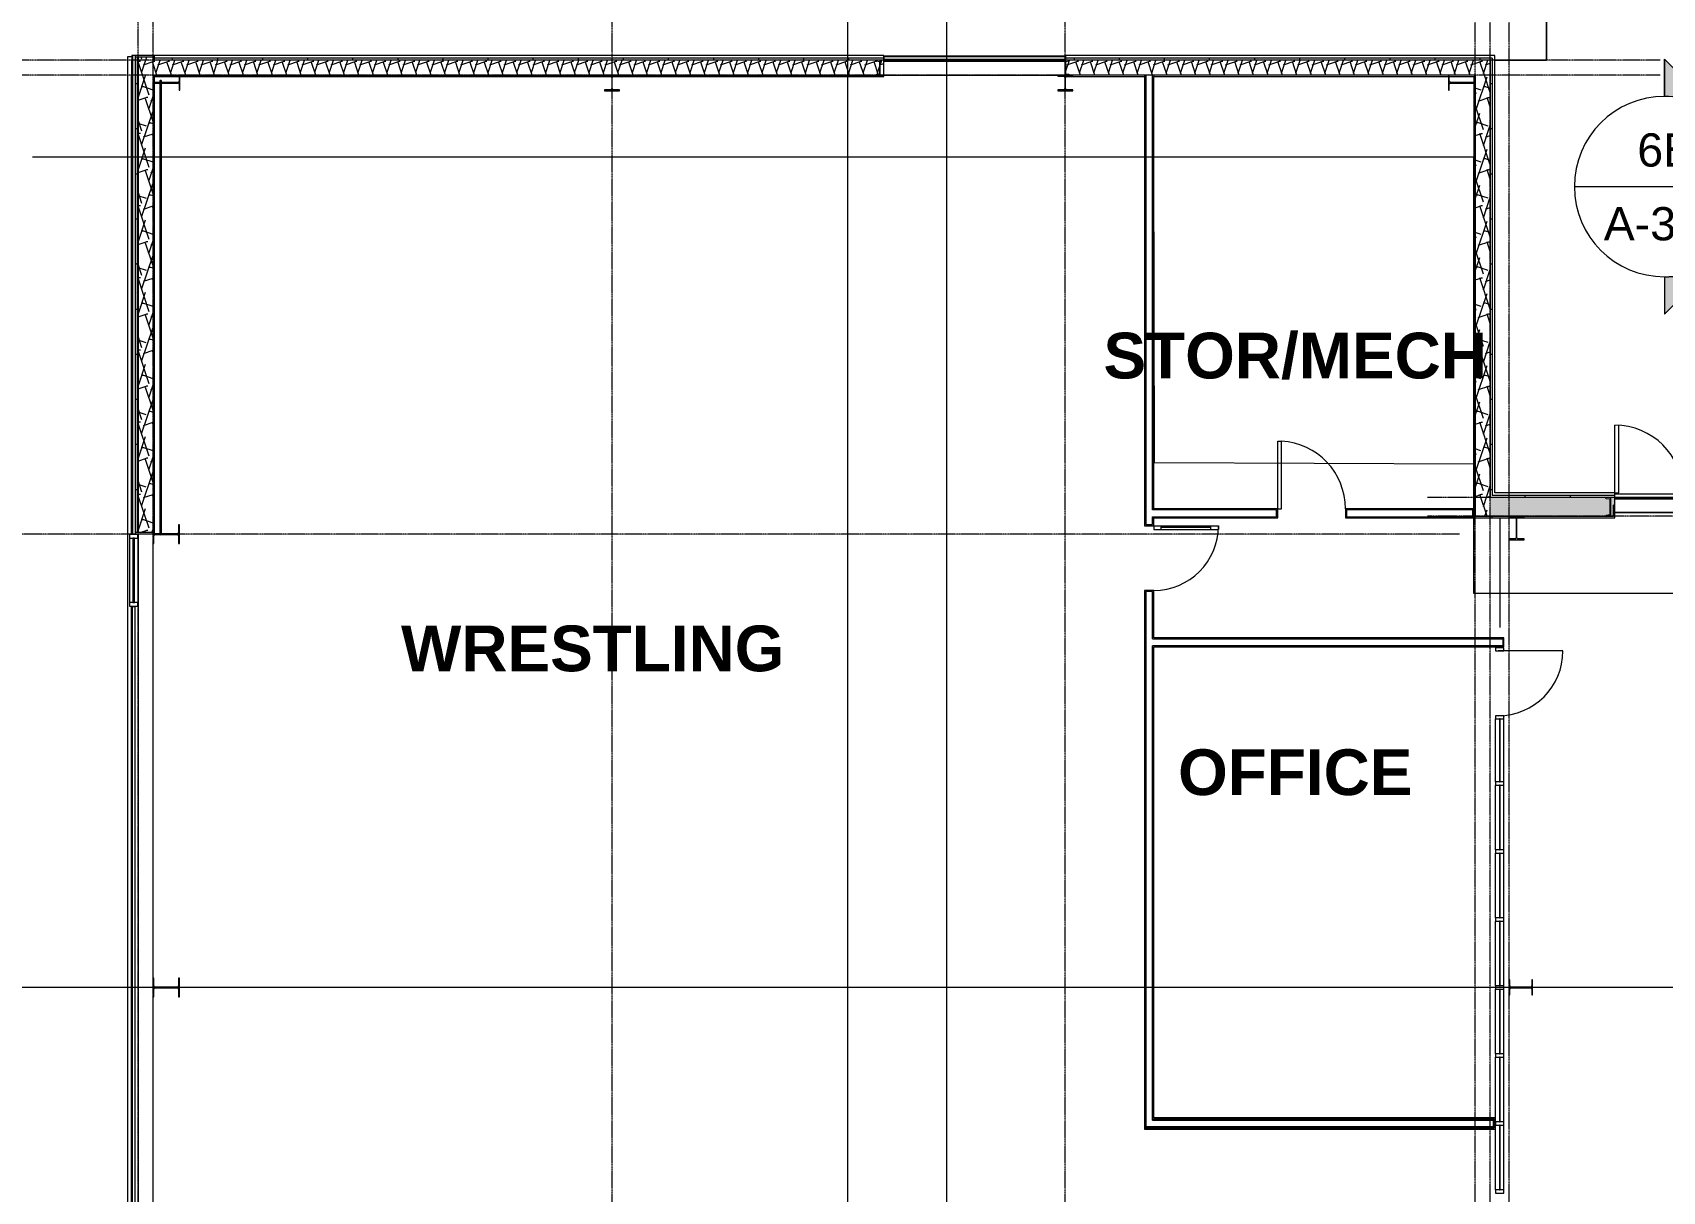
# Model space of a CAD drawing. Header units: inches. Extents: x 25369 to 33161, y -23509 to -20274.
# Drawn here: x 27935 to 28802, y -21494 to -20877 of the extents above; entities that cross this region are included whole.
import ezdxf

# ---------------------------------------------------------------- set-up
doc = ezdxf.new("R2010")
doc.units = ezdxf.units.IN
doc.header["$MEASUREMENT"] = 0
doc.linetypes.add('Grid Line 1_2_', pattern=[0.875, 0.5, -0.125, 0.125, -0.125])
for name, color, linetype, lineweight in [('A-AREA', 32, 'Continuous', 70), ('A-DOOR', 31, 'Continuous', 13), ('A-DOOR-GLAZ', 31, 'Continuous', 15), ('A-FLOR', 192, 'Continuous', 13), ('A-GLAZ-CURT', 52, 'Continuous', 13), ('A-GLAZ-CWMG', 51, 'Continuous', 13), ('A-WALL', 113, 'Continuous', 13), ('A-WALL-PATT', 111, 'Continuous', 25), ('C-TOPO', 7, 'Continuous', 13), ('EOP-PR', 4, 'Continuous', 70), ('G-ANNO-SYMB', 111, 'Continuous', 9), ('I-WALL', 2, 'Continuous', 13), ('L-SITE-WALL', 31, 'Continuous', 13), ('M-AREA-IDEN', 171, 'Continuous', 9), ('S-BEAM', 12, 'Continuous', 13), ('S-COLS', 52, 'Continuous', 13), ('S-GRID', 1, 'Continuous', 9)]:
    doc.layers.add(name, color=color, linetype=linetype, lineweight=lineweight)
doc.styles.add('Arial_1', font='arial.ttf', dxfattribs={"height": 17.703593})
doc.styles.add('Arial_B', font='arialbd.ttf', dxfattribs={"height": 24.354149})
pattern_1 = [(45, (5929.126, 0), (-19.00703, 19.00703), []), (45, (5929.126, 28.8), (-19.00703, 19.00703), [])]
pattern_2 = [(0, (5929.126, 0), (61.44, 15.36), [2.534, -43.546, 2.534, -43.546, -245.76]), (0, (5929.126, 0), (61.44, 15.36), [-92.16, 2.534, -89.626, 2.534, -43.546, -107.52]), (0, (5929.126, 0), (61.44, 15.36), [-230.4, 2.534, -28.186, 2.534, -74.266]), (120, (5952.166, 7.68), (-44.02215, 45.528601), [2.534, -43.546, 2.534, -43.546, -245.76]), (120, (5952.166, 7.68), (-44.02215, 45.528601), [-92.16, 2.534, -89.626, 2.534, -43.546, -107.52]), (120, (5952.166, 7.68), (-44.02215, 45.528601), [-230.4, 2.534, -28.186, 2.534, -74.266]), (240, (5959.846, 38.4), (-17.41785, -60.888601), [2.534, -43.546, 2.534, -43.546, -245.76]), (240, (5959.846, 38.4), (-17.41785, -60.888601), [-92.16, 2.534, -89.626, 2.534, -43.546, -107.52]), (240, (5959.846, 38.4), (-17.41785, -60.888601), [-230.4, 2.534, -28.186, 2.534, -74.266])]
pattern_3 = [(0, (5929.126, 0), (0, 24), []), (90, (5929.126, 0), (-24, 1e-15), [])]
pattern_4 = [(161.57, (5930.086, 0.96), (-7.6802237, -0.0009796), [0, -54.643, 6.067, 0]), (18.43, (5928.166, 0.96), (-7.6802237, 0.0009796), [0, -54.643, 6.067, 0]), (108.43, (5930.086, 0.96), (3.8382953, -19.20136532), [18.211, -42.499]), (71.57, (5928.166, 0.96), (3.8382953, 19.20136532), [18.211, -42.499])]

# ---------------------------------------------------------------- blocks, each defined once
blk = doc.blocks.new('Struct_Xcel_Sports Complex_rvt-2-Overall Floor Plan')
at = {"layer": 'A-FLOR', "color": 43, "lineweight": 9}
for p, q in [((22602.62, -21105.85), (22602.27, -20941.82)), ((22772.64, -21106.56), (22602.62, -21105.85)), ((22847.77, -21132.3), (22919.77, -21132.3))]:
    blk.add_line(p, q, dxfattribs=at)
at = {"layer": 'L-SITE-WALL', "color": 43, "lineweight": 9}
for p, q in [((22058.14, -21143.93), (22058.14, -20899.55)), ((22847.77, -21124.3), (22919.77, -21124.3)), ((22919.77, -21132.3), (22847.77, -21132.3)), ((22058.14, -21649.43), (22058.14, -21182.12))]:
    blk.add_line(p, q, dxfattribs=at)
blk = doc.blocks.new('Single-Glass 1 - 2_  10 7_16_ x96_-1835913-Overall Floor Plan')
at = {"layer": 'A-DOOR', "color": 7}
for p, q in [((15.21875, -2.4375), (15.21875, -6.4375)), ((17.21875, -2.4375), (15.21875, -2.4375)), ((15.21875, -6.4375), (17.21875, -6.4375)), ((17.21875, -2.4375), (17.21875, -6.4375)), ((15.21875, -32.875), (15.21875, -36.875)), ((15.21875, -32.875), (17.21875, -32.875)), ((17.21875, -32.875), (17.21875, -36.875)), ((17.21875, -36.875), (15.21875, -36.875))]:
    blk.add_line(p, q, dxfattribs=at)
at = {"layer": 'A-DOOR', "color": 43, "lineweight": 9}
for p, q in [((15.21875, -6.4375), (15.21875, -32.875)), ((17.21875, -6.4375), (17.21875, -32.875))]:
    blk.add_line(p, q, dxfattribs=at)
blk.add_arc((17.21875, -2.4375), 34.4375, 180, 270, dxfattribs=at)
at = {"layer": 'A-DOOR-GLAZ', "color": 7, "lineweight": 13}
blk.add_line((16.21875, -32.875), (16.21875, -6.4375), dxfattribs=at)
blk = doc.blocks.new('Single-Flush - 36_ x 84_-1318909-Overall Floor Plan')
at = {"layer": 'A-DOOR', "color": 7}
for p, q in [((16, -2.44), (16, -38.45)), ((18, -2.44), (16, -2.44)), ((18, -2.44), (18, -38.45)), ((18, -38.45), (16, -38.45))]:
    blk.add_line(p, q, dxfattribs=at)
at = {"layer": 'A-DOOR', "color": 43, "lineweight": 9}
blk.add_arc((18, -2.44), 36.07, 180, 266.82115, dxfattribs=at)
blk = doc.blocks.new('Rectangular Mullion - Exterior 2_ x 4_5_-1142339-Overall Floor Plan')
at = {"layer": 'A-GLAZ-CWMG', "color": 7}
for p, q in [((-2, 3), (0, 3)), ((-2, -1.5), (-2, 3)), ((0, 3), (0, -1.5)), ((0, -1.5), (-2, -1.5))]:
    blk.add_line(p, q, dxfattribs=at)
blk = doc.blocks.new('Rectangular Mullion - Exterior 2_ x 4_5_-1146635-Overall Floor Plan')
at = {"layer": 'A-GLAZ-CWMG', "color": 7}
for p, q in [((0, 3), (-2, 3)), ((-2, 3), (-2, -1.5)), ((0, -1.5), (0, 3)), ((-2, -1.5), (0, -1.5))]:
    blk.add_line(p, q, dxfattribs=at)
blk = doc.blocks.new('Double-Flush - 72_ x 96_-983185-Overall Floor Plan')
at = {"layer": 'A-DOOR', "color": 7}
for p, q in [((-36, -6.63), (-36, -42.63)), ((-36, -6.63), (-34, -6.63)), ((-34, -6.63), (-34, -42.63)), ((34, -6.63), (34, -42.57)), ((36, -6.63), (34, -6.63)), ((36, -6.63), (36, -42.63)), ((-36, -42.63), (-34, -42.63))]:
    blk.add_line(p, q, dxfattribs=at)
at = {"layer": 'A-DOOR', "color": 43, "lineweight": 9}
for centre, start, end in [((-36, -6.63), 270, 360), ((36, -6.63), 180, 270)]:
    blk.add_arc(centre, 36, start, end, dxfattribs=at)
blk = doc.blocks.new('Girt_Z - 8_D-1789509-Overall Floor Plan')
at = {"layer": 'S-BEAM', "color": 43, "lineweight": 9}
for p, q in [((22555.14, -20891.55), (22458.52, -20891.55)), ((22555.14, -20892.13), (22458.52, -20892.13)), ((22555.14, -20892.2), (22458.52, -20892.2)), ((22458.52, -20899.55), (22551.14, -20899.55))]:
    blk.add_line(p, q, dxfattribs=at)
blk = doc.blocks.new('Girt_C - 8_D-1405510-Overall Floor Plan')
at = {"layer": 'S-BEAM', "color": 43, "lineweight": 9}
for p, q in [((22061.64, -21143.68), (22061.64, -21646.84)), ((22069.64, -21380.05), (22069.64, -21148.8)), ((22069.64, -21621.3), (22069.64, -21390.05)), ((22069.64, -21646.84), (22069.64, -21631.3)), ((22069.25, -21647.23), (22062.03, -21647.23))]:
    blk.add_line(p, q, dxfattribs=at)
blk = doc.blocks.new('System Panel - INSULATED LOW-E GLAZING _SEE ELEVATIONS FOR U-FACTOR_ SHGC_ _ LT_-827433-Overall Floor Plan')
at = {"layer": 'A-GLAZ-CURT', "color": 7}
for p, q in [((17.09375, -0.25), (-17.09375, -0.25)), ((-17.09375, -0.25), (-17.09375, -1.25)), ((-17.09375, -1.25), (17.09375, -1.25)), ((17.09375, -1.25), (17.09375, -0.25))]:
    blk.add_line(p, q, dxfattribs=at)
at = {"layer": 'A-GLAZ-CURT', "color": 10, "lineweight": 9}
for p, q in [((-17.09375, -1.25), (-17.09375, -0.25)), ((17.09375, -0.25), (-17.09375, -0.25)), ((-17.09375, -1.25), (17.09375, -1.25)), ((17.09375, -0.25), (17.09375, -1.25))]:
    blk.add_line(p, q, dxfattribs=at)
blk = doc.blocks.new('Rectangular Mullion - Exterior 2_ x 4_5_-V80-Overall Floor Plan')
at = {"layer": 'A-GLAZ-CWMG', "color": 43, "lineweight": 9}
for p, q in [((22057.02, -21145.93), (22057.02, -21180.12)), ((22061.52, -21145.93), (22061.52, -21180.12))]:
    blk.add_line(p, q, dxfattribs=at)
blk = doc.blocks.new('Round Bar - 1_-1267021-Overall Floor Plan')
at = {"layer": 'S-BEAM', "color": 43, "lineweight": 9}
for p, q in [((22073.14, -21867.69), (22073.14, -21988.86)), ((22074.14, -21988.86), (22074.14, -21867.69))]:
    blk.add_line(p, q, dxfattribs=at)
for centre, start_param, end_param in [((22073.64, -21867.69), 0, 3.141593), ((22073.64, -21867.69), 3.141593, 6.283185), ((22073.64, -22108.84), 3.926991, 5.497787)]:
    blk.add_ellipse(centre, major_axis=(0.5, 0), ratio=0.507473, start_param=start_param, end_param=end_param, dxfattribs=at)
blk = doc.blocks.new('Round Bar - 1_-V83-Overall Floor Plan')
at = {"layer": 'S-BEAM', "color": 43, "lineweight": 9}
for p, q in [((22073.14, -21022.63), (22073.14, -21143.8)), ((22074.14, -21143.8), (22074.14, -21022.63))]:
    blk.add_line(p, q, dxfattribs=at)
for centre, start_param, end_param in [((22073.64, -20902.65), 0, 3.141593), ((22073.64, -21143.8), 0, 3.141593), ((22073.64, -21143.8), 3.141593, 6.283185)]:
    blk.add_ellipse(centre, major_axis=(0.5, 0), ratio=0.507473, start_param=start_param, end_param=end_param, dxfattribs=at)
blk = doc.blocks.new('Door_Single_Storefront - one-1371409-Overall Floor Plan')
at = {"layer": 'A-DOOR', "color": 43, "lineweight": 9}
blk.add_line((-17.21875, 34.4375), (-17.21875, 0), dxfattribs=at)
blk.add_arc((-17.21875, 0), 34.4375, 360, 90, dxfattribs=at)
blk = doc.blocks.new('System Panel - Interior Glazing-1220306-Overall Floor Plan')
at = {"layer": 'A-GLAZ-CURT', "color": 7}
for p, q in [((17.21875, 0.9375), (-17.21875, 0.9375)), ((-17.21875, 0.9375), (-17.21875, 0.5625)), ((-17.21875, 0.5625), (17.21875, 0.5625)), ((17.21875, 0.5625), (17.21875, 0.9375))]:
    blk.add_line(p, q, dxfattribs=at)
blk = doc.blocks.new('Rectangular Mullion - Interior 1_75_ x 4_5_-1214730-Overall Floor Plan')
at = {"layer": 'A-GLAZ-CWMG', "color": 43, "lineweight": 9}
for p, q in [((22799.52, -22650.74), (22799.52, -22616.3)), ((22804.02, -22650.74), (22804.02, -22616.3))]:
    blk.add_line(p, q, dxfattribs=at)
blk = doc.blocks.new('Rectangular Mullion - Interior 1_75_ x 4_5_-1835424-Overall Floor Plan')
at = {"layer": 'A-GLAZ-CWMG', "color": 7}
for p, q in [((0, 1.5), (-1.75, 1.5)), ((-1.75, 1.5), (-1.75, -3)), ((0, -3), (0, 1.5)), ((-1.75, -3), (0, -3))]:
    blk.add_line(p, q, dxfattribs=at)
blk = doc.blocks.new('Rectangular Mullion - Interior 1_75_ x 4_5_-1220285-Overall Floor Plan')
at = {"layer": 'A-GLAZ-CWMG', "color": 7}
for p, q in [((-0.875, 1.5), (0.875, 1.5)), ((-0.875, -3), (-0.875, 1.5)), ((0.875, 1.5), (0.875, -3)), ((0.875, -3), (-0.875, -3))]:
    blk.add_line(p, q, dxfattribs=at)
blk = doc.blocks.new('Rectangular Mullion - Interior 1_75_ x 4_5_-V85-Overall Floor Plan')
at = {"layer": 'A-GLAZ-CWMG', "color": 43, "lineweight": 9}
for p, q in [((22784.14, -21454.43), (22784.14, -21422.12)), ((22788.64, -21456.55), (22788.64, -21422.12))]:
    blk.add_line(p, q, dxfattribs=at)
blk = doc.blocks.new('Rectangular Mullion - Interior 1_75_ x 4_5_-V86-Overall Floor Plan')
at = {"layer": 'A-GLAZ-CWMG', "color": 43, "lineweight": 9}
for p, q in [((22784.14, -21492.74), (22784.14, -21460.43)), ((22788.64, -21492.74), (22788.64, -21458.3))]:
    blk.add_line(p, q, dxfattribs=at)
blk = doc.blocks.new('System Panel - Interior Glazing-1835623-Overall Floor Plan')
at = {"layer": 'A-GLAZ-CURT', "color": 7}
for p, q in [((16.71875, 0.9375), (-16.71875, 0.9375)), ((-16.71875, 0.9375), (-16.71875, 0.5625)), ((-16.71875, 0.5625), (16.71875, 0.5625)), ((16.71875, 0.5625), (16.71875, 0.9375))]:
    blk.add_line(p, q, dxfattribs=at)
blk = doc.blocks.new('Rectangular Mullion - Interior 1_75_ x 4_5_-1835621-Overall Floor Plan')
at = {"layer": 'A-GLAZ-CWMG', "color": 43, "lineweight": 9}
for p, q in [((22784.14, -21275.62), (22784.14, -21242.18)), ((22788.64, -21275.62), (22788.64, -21242.18))]:
    blk.add_line(p, q, dxfattribs=at)
blk = doc.blocks.new('Rectangular Mullion - Interior 1_75_ x 4_5_-1314720-Overall Floor Plan')
at = {"layer": 'A-GLAZ-CWMG', "color": 7}
for p, q in [((-0.875, 1.5), (0.875, 1.5)), ((-0.875, -3), (-0.875, 1.5)), ((0.875, 1.5), (0.875, -3)), ((0.875, -3), (-0.875, -3))]:
    blk.add_line(p, q, dxfattribs=at)
blk = doc.blocks.new('Section - Section Head - Filled-1526-Overall Floor Plan')
at = {"layer": 'G-ANNO-SYMB'}
h = blk.add_hatch(color=256, dxfattribs=at)
edge = h.paths.add_edge_path(flags=0)
edge.add_line((-0.4268, 0.1768), (-0.25, 0.3536))
edge.add_line((-0.25, 0.3536), (-0.25, 0.25))
edge.add_arc((-0.25, 0), 0.25, 90, 135)
h = blk.add_hatch(color=256, dxfattribs=at)
edge = h.paths.add_edge_path(flags=0)
edge.add_arc((-0.25, 0), 0.25, 45, 90)
edge.add_line((-0.25, 0.25), (-0.25, 0.3536))
edge.add_line((-0.25, 0.3536), (-0.0732, 0.1768))
h = blk.add_hatch(color=256, dxfattribs=at)
edge = h.paths.add_edge_path(flags=0)
edge.add_arc((-0.25, 0), 0.2503, 137.9216, 180)
edge.add_line((-0.5003, 0), (-0.6036, 0))
edge.add_line((-0.6036, 0), (-0.4358, 0.1678))
h = blk.add_hatch(color=256, dxfattribs=at)
edge = h.paths.add_edge_path(flags=0)
edge.add_line((-0.0642, 0.1678), (0.1036, 0))
edge.add_line((0.1036, 0), (0.0003, 0))
edge.add_arc((-0.25, 0), 0.2503, 0, 42.0784)
for p, q in [((-0.25, 0.3536), (-0.6036, 0)), ((-0.25, 0.3536), (-0.4268, 0.1768)), ((-0.25, 0.3536), (0.1036, 0)), ((-0.25, 0.25), (-0.25, 0.3536)), ((-0.0732, 0.1768), (-0.25, 0.3536)), ((-0.25, 0.3536), (-0.25, 0.25)), ((-0.4358, 0.1678), (-0.6036, 0)), ((0.1036, 0), (-0.0642, 0.1678)), ((-0.6036, 0), (-0.5003, 0)), ((0.0003, 0), (0.1036, 0)), ((-0.5, 0), (-0.6036, 0)), ((0, 0), (0.1036, 0))]:
    blk.add_line(p, q, dxfattribs=at)
for radius, start, end in [(0.25, 360, 180), (0.25, 90, 135), (0.25, 45, 90), (0.2503, 137.9216, 180), (0.2503, 0, 42.0784), (0.25, 180, 360)]:
    blk.add_arc((-0.25, 0), radius, start, end, dxfattribs=at)

msp = doc.modelspace()

# ---------------------------------------------------------------- hatches: boundary and pattern name
at = {"layer": 'A-WALL-PATT', "lineweight": 9}
h = msp.add_hatch(dxfattribs=at)
h.set_pattern_fill('FP_21', color=253, style=0, pattern_type=2)
h.set_pattern_definition(pattern_3)
h.paths.add_polyline_path([(27990.27, -21142.93), (27990.27, -20889.8), (27989.27, -20889.8), (27989.27, -21142.93)], flags=0)
h = msp.add_hatch(dxfattribs=at)
h.set_pattern_fill('FP_20', color=253, style=0, pattern_type=2)
h.set_pattern_definition([(0, (5929.126, 0), (30.72, 7.68), [2.534, -20.506, 2.534, -20.506, -122.88]), (0, (5929.126, 0), (30.72, 7.68), [-46.08, 2.534, -43.546, 2.534, -20.506, -53.76]), (0, (5929.126, 0), (30.72, 7.68), [-115.2, 2.534, -12.826, 2.534, -35.866]), (120, (5940.646, 3.84), (-22.0110751, 22.7643004), [2.534, -20.506, 2.534, -20.506, -122.88]), (120, (5940.646, 3.84), (-22.0110751, 22.7643004), [-46.08, 2.534, -43.546, 2.534, -20.506, -53.76]), (120, (5940.646, 3.84), (-22.0110751, 22.7643004), [-115.2, 2.534, -12.826, 2.534, -35.866]), (240, (5944.486, 19.2), (-8.7089249, -30.4443004), [2.534, -20.506, 2.534, -20.506, -122.88]), (240, (5944.486, 19.2), (-8.7089249, -30.4443004), [-46.08, 2.534, -43.546, 2.534, -20.506, -53.76]), (240, (5944.486, 19.2), (-8.7089249, -30.4443004), [-115.2, 2.534, -12.826, 2.534, -35.866])])
h.paths.add_polyline_path([(27990.27, -21142.93), (27990.77, -21142.93), (27990.77, -20889.8), (27990.27, -20889.8), (27990.27, -21136.05)], flags=0)
h = msp.add_hatch(dxfattribs=at)
h.set_pattern_fill('FP_18', color=253, style=0, pattern_type=2)
h.set_pattern_definition(pattern_4)
h.paths.add_polyline_path([(27998.77, -21142.93), (27998.77, -20889.8), (27990.77, -20889.8), (27990.77, -21142.93), (27994.24, -21142.93)], flags=0)
h = msp.add_hatch(dxfattribs=at)
h.set_pattern_fill('FP_18', color=253, style=0, pattern_type=2)
h.set_pattern_definition(pattern_4)
h.paths.add_polyline_path([(27999.52, -20899.55), (28387.64, -20899.55), (28387.64, -20891.55), (27998.77, -20891.55), (27998.77, -20899.55)], flags=0)
h = msp.add_hatch(dxfattribs=at)
h.set_pattern_fill('FP_21', color=253, style=0, pattern_type=2)
h.set_pattern_definition(pattern_3)
h.paths.add_polyline_path([(27999.52, -20891.55), (28387.64, -20891.55), (28387.64, -20890.55), (27999.52, -20890.55)], flags=0)
h = msp.add_hatch(dxfattribs=at)
h.set_pattern_fill('FP_21', color=253, style=0, pattern_type=2)
h.set_pattern_definition(pattern_3)
h.paths.add_polyline_path([(28484.39, -20891.55), (28711.52, -20891.55), (28711.52, -20890.55), (28484.39, -20890.55)], flags=0)
h = msp.add_hatch(dxfattribs=at)
h.set_pattern_fill('FP_18', color=253, style=0, pattern_type=2)
h.set_pattern_definition(pattern_4)
h.paths.add_polyline_path([(28484.39, -20899.55), (28710.52, -20899.55), (28710.52, -20891.55), (28484.39, -20891.55)], flags=0)
h = msp.add_hatch(dxfattribs=at)
h.set_pattern_fill('FP_21', color=253, style=0, pattern_type=2)
h.set_pattern_definition(pattern_3)
h.paths.add_polyline_path([(28711.52, -21135.05), (28711.52, -21134.3), (28710.52, -21134.3), (28710.52, -21135.05)], flags=0)
h.paths.add_polyline_path([(28710.52, -21124.3), (28711.52, -21124.3), (28711.52, -20891.55), (28710.52, -20891.55), (28710.52, -21116.68)], flags=0)
h = msp.add_hatch(dxfattribs=at)
h.set_pattern_fill('FP_17', color=253, style=0, pattern_type=2)
h.set_pattern_definition(pattern_2)
h.paths.add_polyline_path([(28526.53, -21459.18), (28527.15, -21459.18), (28527.15, -21174.4), (28528.96, -21174.4), (28528.96, -21173.77), (28526.53, -21173.77), (28526.53, -21454.43)], flags=0)
h.paths.add_polyline_path([(28528.96, -21139.33), (28528.96, -21138.71), (28527.15, -21138.71), (28527.15, -20899.55), (28526.53, -20899.55), (28526.53, -21139.33)], flags=0)
h = msp.add_hatch(dxfattribs=at)
h.set_pattern_fill('FP_17', color=253, style=0, pattern_type=2)
h.set_pattern_definition(pattern_2)
h.paths.add_polyline_path([(28531.4, -21454.43), (28531.4, -21203.18), (28530.78, -21203.18), (28530.78, -21454.43)], flags=0)
h.paths.add_polyline_path([(28530.78, -21199.55), (28531.4, -21199.55), (28531.4, -21173.77), (28528.96, -21173.77), (28528.96, -21174.4), (28530.78, -21174.4), (28530.78, -21174.78)], flags=0)
h.paths.add_polyline_path([(28528.96, -21139.33), (28531.4, -21139.33), (28531.4, -21134.55), (28530.78, -21134.55), (28530.78, -21138.71), (28528.96, -21138.71)], flags=0)
h.paths.add_polyline_path([(28530.78, -21130.93), (28531.4, -21130.93), (28531.4, -20899.55), (28530.78, -20899.55), (28530.78, -21097.31)], flags=0)
h = msp.add_hatch(dxfattribs=at)
h.set_pattern_fill('FP_18', color=253, style=0, pattern_type=2)
h.set_pattern_definition(pattern_4)
h.paths.add_polyline_path([(28710.52, -21134.3), (28710.52, -20899.55), (28702.52, -20899.55), (28702.52, -21134.3)], flags=0)
h = msp.add_hatch(dxfattribs=at)
h.set_pattern_fill('FP_21', color=253, style=0, pattern_type=2)
h.set_pattern_definition(pattern_3)
h.paths.add_polyline_path([(28711.52, -21124.3), (28776.89, -21124.3), (28776.89, -21123.3), (28711.52, -21123.3)], flags=0)
h.paths.add_polyline_path([(31909.39, -21124.3), (31910.14, -21124.3), (31910.14, -21123.3), (31897.89, -21123.3), (31897.89, -21124.3), (31907.08, -21124.3)], flags=0)
h.paths.add_polyline_path([(28857.89, -21124.3), (28857.89, -21123.3), (28848.89, -21123.3), (28848.89, -21124.3)], flags=0)
h.paths.add_polyline_path([(31731.62, -21124.3), (31861.89, -21124.3), (31861.89, -21123.3), (29001.89, -21123.3), (29001.89, -21124.3), (31170.13, -21124.3)], flags=0)
h = msp.add_hatch(dxfattribs=at)
h.set_pattern_fill('FP_17', color=253, style=0, pattern_type=2)
h.set_pattern_definition(pattern_2)
h.paths.add_polyline_path([(28596.74, -21132.74), (28597.37, -21132.74), (28597.37, -21130.3), (28531.4, -21130.3), (28531.4, -21130.93), (28596.74, -21130.93)], flags=0)
h.paths.add_polyline_path([(28633.37, -21132.74), (28633.99, -21132.74), (28633.99, -21130.93), (28701.77, -21130.93), (28701.77, -21130.3), (28633.37, -21130.3)], flags=0)
h = msp.add_hatch(dxfattribs=at)
h.set_pattern_fill('FP_18', color=253, style=0, pattern_type=2)
h.set_pattern_definition(pattern_4)
h.paths.add_polyline_path([(29555.87, -21134.3), (31861.14, -21134.3), (31861.14, -21128.43), (31861.89, -21128.43), (31861.89, -21124.3), (29001.89, -21124.3), (29001.89, -21128.43), (29002.64, -21128.43), (29002.64, -21134.3), (29485.68, -21134.3)], flags=0)
h.paths.add_polyline_path([(28710.52, -21134.3), (28776.14, -21134.3), (28776.14, -21128.43), (28776.89, -21128.43), (28776.89, -21124.3), (28710.52, -21124.3), (28710.52, -21126.36)], flags=0)
h.paths.add_polyline_path([(31909.39, -21134.3), (31909.39, -21124.3), (31897.89, -21124.3), (31897.89, -21128.43), (31898.64, -21128.43), (31898.64, -21134.3), (31907.08, -21134.3)], flags=0)
h.paths.add_polyline_path([(28849.64, -21134.3), (28857.14, -21134.3), (28857.14, -21128.43), (28857.89, -21128.43), (28857.89, -21124.3), (28848.89, -21124.3), (28848.89, -21128.43), (28849.64, -21128.43)], flags=0)
h = msp.add_hatch(dxfattribs=at)
h.set_pattern_fill('FP_17', color=253, style=0, pattern_type=2)
h.set_pattern_definition(pattern_2)
h.paths.add_polyline_path([(28717.14, -21199.55), (28717.77, -21199.55), (28717.77, -21198.93), (28531.4, -21198.93), (28531.4, -21199.55), (28643.45, -21199.55)], flags=0)
h = msp.add_hatch(dxfattribs=at)
h.set_pattern_fill('FP_17', color=253, style=0, pattern_type=2)
h.set_pattern_definition(pattern_2)
h.paths.add_polyline_path([(28531.4, -21203.8), (28717.77, -21203.8), (28717.77, -21199.55), (28717.14, -21199.55), (28717.14, -21203.18), (28531.4, -21203.18)], flags=0)
h = msp.add_hatch(dxfattribs=at)
h.set_pattern_fill('FP_17', color=253, style=0, pattern_type=2)
h.set_pattern_definition(pattern_2)
h.paths.add_polyline_path([(28712.64, -21455.05), (28713.27, -21455.05), (28713.27, -21454.43), (28530.78, -21454.43), (28530.78, -21455.05), (28643.45, -21455.05)], flags=0)
h = msp.add_hatch(dxfattribs=at)
h.set_pattern_fill('FP_17', color=253, style=0, pattern_type=2)
h.set_pattern_definition(pattern_2)
h.paths.add_polyline_path([(28712.02, -21455.68), (28712.64, -21455.68), (28712.64, -21455.05), (28530.78, -21455.05), (28530.78, -21455.68), (28643.45, -21455.68)], flags=0)
at = {"layer": 'S-COLS', "lineweight": 9}
h = msp.add_hatch(dxfattribs=at)
h.set_pattern_fill('FP_15', color=253, style=0, pattern_type=2)
h.set_pattern_definition(pattern_1)
h.paths.add_polyline_path([(28486.61, -20899.55), (28486.49, -20899.28), (28486.22, -20899.16), (28484.57, -20898.9), (28484.57, -20892.2), (28486.49, -20891.83), (28486.61, -20891.55), (28484.27, -20891.55), (28484.27, -20899.55)], flags=0)
h = msp.add_hatch(dxfattribs=at)
h.set_pattern_fill('FP_15', color=253, style=0, pattern_type=2)
h.set_pattern_definition(pattern_1)
h.paths.add_polyline_path([(28239.02, -20907.8), (28247.02, -20907.8), (28247.02, -20907.37), (28243.85, -20907.37), (28243.36, -20907.17), (28243.16, -20906.68), (28243.16, -20900.68), (28243.36, -20900.19), (28243.85, -20899.99), (28247.02, -20899.99), (28247.02, -20899.55), (28239.02, -20899.55), (28239.02, -20899.99), (28242.18, -20899.99), (28242.67, -20900.19), (28242.87, -20900.68), (28242.87, -20906.68), (28242.67, -20907.17), (28242.18, -20907.37), (28239.02, -20907.37)], flags=0)
h = msp.add_hatch(dxfattribs=at)
h.set_pattern_fill('FP_15', color=253, style=0, pattern_type=2)
h.set_pattern_definition(pattern_1)
h.paths.add_polyline_path([(28488.27, -20907.8), (28488.27, -20907.37), (28485.1, -20907.37), (28484.61, -20907.17), (28484.41, -20906.68), (28484.41, -20900.68), (28484.61, -20900.19), (28485.1, -20899.99), (28488.27, -20899.99), (28488.27, -20899.55), (28480.27, -20899.55), (28480.27, -20899.99), (28483.43, -20899.99), (28483.92, -20900.19), (28484.12, -20900.68), (28484.12, -20906.68), (28483.92, -20907.17), (28483.43, -20907.37), (28480.27, -20907.37), (28480.27, -20907.8)], flags=0)
h = msp.add_hatch(dxfattribs=at)
h.set_pattern_fill('FP_15', color=253, style=0, pattern_type=2)
h.set_pattern_definition(pattern_1)
h.paths.add_polyline_path([(28702.08, -20907.55), (28702.52, -20907.55), (28702.52, -20899.55), (28702.08, -20899.55), (28702.08, -20902.72), (28701.88, -20903.21), (28701.39, -20903.41), (28689.39, -20903.41), (28688.9, -20903.21), (28688.7, -20902.72), (28688.7, -20899.55), (28688.27, -20899.55), (28688.27, -20907.55), (28688.7, -20907.55), (28688.7, -20904.39), (28688.9, -20903.9), (28689.39, -20903.7), (28701.39, -20903.7), (28701.88, -20903.9), (28702.08, -20904.39)], flags=0)
h = msp.add_hatch(dxfattribs=at)
h.set_pattern_fill('FP_15', color=253, style=0, pattern_type=2)
h.set_pattern_definition(pattern_1)
h.paths.add_polyline_path([(27999.2, -21148.8), (27999.2, -21144.64), (27999.4, -21144.15), (27999.89, -21143.95), (28002.34, -21143.89), (28002.27, -21143.66), (27999.89, -21143.66), (27999.4, -21143.46), (27999.2, -21142.97), (27999.2, -21138.8), (27998.77, -21138.8), (27998.77, -21148.8)], flags=0)
h.paths.add_polyline_path([(28012.77, -21148.8), (28012.77, -21138.8), (28012.33, -21138.8), (28012.33, -21142.97), (28012.13, -21143.46), (28011.64, -21143.66), (28003.27, -21143.66), (28003.18, -21143.9), (28003.25, -21143.95), (28011.78, -21144.01), (28012.13, -21144.15), (28012.33, -21144.64), (28012.33, -21148.8)], flags=0)
h = msp.add_hatch(dxfattribs=at)
h.set_pattern_fill('FP_15', color=253, style=0, pattern_type=2)
h.set_pattern_definition(pattern_1)
h.paths.add_polyline_path([(28728.52, -21146.8), (28728.52, -21146.37), (28725.35, -21146.37), (28724.86, -21146.17), (28724.66, -21145.68), (28724.66, -21135.43), (28724.86, -21134.94), (28725.35, -21134.74), (28728.52, -21134.74), (28728.52, -21134.3), (28720.52, -21134.3), (28720.52, -21134.74), (28723.68, -21134.74), (28724.17, -21134.94), (28724.37, -21135.43), (28724.37, -21145.68), (28724.17, -21146.17), (28723.68, -21146.37), (28720.52, -21146.37), (28720.52, -21146.8)], flags=0)
h = msp.add_hatch(dxfattribs=at)
h.set_pattern_fill('FP_15', color=253, style=0, pattern_type=2)
h.set_pattern_definition(pattern_1)
h.paths.add_polyline_path([(28012.33, -21390.05), (28012.77, -21390.05), (28012.77, -21380.05), (28012.33, -21380.05), (28012.33, -21384.22), (28012.13, -21384.71), (28011.64, -21384.91), (27999.89, -21384.91), (27999.4, -21384.71), (27999.2, -21384.22), (27999.2, -21380.05), (27998.77, -21380.05), (27998.77, -21390.05), (27999.2, -21390.05), (27999.2, -21385.89), (27999.4, -21385.4), (27999.89, -21385.2), (28011.64, -21385.2), (28012.13, -21385.4), (28012.33, -21385.89)], flags=0)
h = msp.add_hatch(dxfattribs=at)
h.set_pattern_fill('FP_15', color=253, style=0, pattern_type=2)
h.set_pattern_definition(pattern_1)
h.paths.add_polyline_path([(28732.58, -21389.05), (28733.02, -21389.05), (28733.02, -21381.05), (28732.58, -21381.05), (28732.58, -21384.22), (28732.38, -21384.71), (28731.89, -21384.91), (28721.64, -21384.91), (28721.15, -21384.71), (28720.95, -21384.22), (28720.95, -21381.05), (28720.52, -21381.05), (28720.52, -21389.05), (28720.95, -21389.05), (28720.95, -21385.89), (28721.15, -21385.4), (28721.64, -21385.2), (28731.89, -21385.2), (28732.38, -21385.4), (28732.58, -21385.89)], flags=0)

# ---------------------------------------------------------------- linework, layer by layer
at = {"layer": 'A-AREA', "color": 43, "lineweight": 9}
msp.add_line((28715.7, -21193.43), (28715.7, -21135.05), dxfattribs=at)
at = {"layer": 'A-WALL', "color": 7}
for p, q in [((27987.45, -20889.05), (27987.45, -21143.68)), ((28387.64, -20889.05), (27987.45, -20889.05)), ((27987.77, -20889.05), (27987.77, -21143.68)), ((27989.27, -20889.05), (27989.27, -21143.68)), ((27989.27, -20889.8), (27998.77, -20889.8)), ((27990.27, -20889.8), (27990.27, -21142.93)), ((27990.77, -20889.8), (27990.77, -21142.93)), ((27998.77, -20889.8), (27998.77, -20891.55)), ((27999.52, -20891.55), (27999.52, -20889.05)), ((28387.64, -20900.3), (28387.64, -20889.05)), ((28484.33, -20889.48), (28387.7, -20889.48)), ((28387.7, -20889.48), (28387.7, -20891.05)), ((28484.33, -20891.05), (28484.33, -20889.48)), ((28713.02, -20889.05), (28484.39, -20889.05)), ((28484.39, -20889.05), (28484.39, -20900.3)), ((28713.02, -21121.8), (28713.02, -20889.05)), ((28387.64, -20891.55), (27998.77, -20891.55)), ((28387.64, -20890.55), (27999.52, -20890.55)), ((28387.7, -20891.05), (28484.33, -20891.05)), ((28711.52, -20890.55), (28484.39, -20890.55)), ((28710.52, -20891.55), (28484.39, -20891.55)), ((28710.52, -20891.55), (28710.52, -21124.3)), ((28711.52, -20890.55), (28711.52, -21123.3)), ((27998.77, -20899.55), (27998.77, -21142.93)), ((27998.77, -20899.55), (28387.64, -20899.55)), ((27999.52, -21143.68), (27999.52, -20900.3)), ((27999.52, -20900.3), (28387.64, -20900.3)), ((28702.52, -20899.55), (28484.39, -20899.55)), ((28484.39, -20900.3), (28526.53, -20900.3)), ((28526.53, -20899.55), (28526.53, -20900.3)), ((28527.15, -20899.55), (28527.15, -21138.71)), ((28530.78, -21130.93), (28530.78, -20899.55)), ((28531.4, -20899.55), (28531.4, -20900.3)), ((28531.4, -20900.3), (28701.77, -20900.3)), ((28701.77, -20900.3), (28701.77, -21130.3)), ((28702.52, -20899.55), (28702.52, -21134.3)), ((28776.89, -21123.3), (28711.52, -21123.3)), ((28776.89, -21121.8), (28713.02, -21121.8)), ((28776.89, -21135.05), (28776.89, -21121.8)), ((28596.74, -21130.93), (28530.78, -21130.93)), ((28596.74, -21134.55), (28596.74, -21130.93)), ((28633.99, -21130.93), (28633.99, -21134.55)), ((28701.14, -21130.93), (28633.99, -21130.93)), ((28701.14, -21134.55), (28701.14, -21130.93)), ((28776.89, -21124.3), (28710.52, -21124.3)), ((28776.89, -21128.43), (28776.14, -21128.43)), ((28776.14, -21134.3), (28776.14, -21128.43)), ((28527.15, -21138.71), (28530.78, -21138.71)), ((28530.78, -21138.71), (28530.78, -21134.55)), ((28530.78, -21134.55), (28596.74, -21134.55)), ((28633.99, -21134.55), (28701.14, -21134.55)), ((28701.77, -21135.05), (28776.89, -21135.05)), ((28702.52, -21134.3), (28776.14, -21134.3)), ((28710.52, -21135.05), (28710.52, -21134.3)), ((28711.52, -21135.05), (28711.52, -21134.3)), ((27987.45, -21143.68), (27999.52, -21143.68)), ((27998.77, -21142.93), (27989.27, -21142.93)), ((28530.78, -21174.4), (28527.15, -21174.4)), ((28527.15, -21174.4), (28527.15, -21459.18)), ((28530.78, -21199.55), (28530.78, -21174.4)), ((27987.59, -21182.43), (27987.59, -21649.12)), ((27989.16, -21182.43), (27987.59, -21182.43)), ((27989.16, -21649.12), (27989.16, -21182.43)), ((28530.78, -21199.55), (28717.14, -21199.55)), ((28717.14, -21199.55), (28717.14, -21203.18)), ((28717.14, -21203.18), (28530.78, -21203.18)), ((28530.78, -21455.68), (28530.78, -21203.18)), ((28712.02, -21459.18), (28526.53, -21459.18)), ((28526.53, -21459.8), (28712.64, -21459.8)), ((28530.78, -21455.05), (28712.64, -21455.05)), ((28530.78, -21455.68), (28712.02, -21455.68)), ((28712.02, -21455.68), (28712.02, -21459.18)), ((28712.64, -21459.8), (28712.64, -21455.05))]:
    msp.add_line(p, q, dxfattribs=at)
at = {"layer": 'C-TOPO', "color": 43, "lineweight": 9}
for p, q in [((28740.36, -20891.55), (28740.36, -20555.04)), ((28740.36, -20555.04), (28740.36, -20891.55)), ((28713.02, -20891.55), (28740.36, -20891.55)), ((28740.36, -20891.55), (28713.02, -20891.55)), ((28848.89, -21124.95), (28776.89, -21124.95)), ((28776.89, -21124.95), (28848.89, -21124.95))]:
    msp.add_line(p, q, dxfattribs=at)
at = {"layer": 'EOP-PR', "color": 43, "lineweight": 9}
for p, q in [((28740.36, -20891.55), (28740.36, -20555.04)), ((28713.02, -20891.55), (28740.36, -20891.55))]:
    msp.add_line(p, q, dxfattribs=at)
at = {"layer": 'G-ANNO-SYMB'}
for p, q in [((28368.3, -20694.34), (28368.3, -22908.84)), ((28420.98, -20695.61), (28420.98, -22910.11)), ((28701.76, -20943.13), (27934.61, -20943.13)), ((28701.76, -21175.35), (28701.76, -20943.13)), ((28755.28, -20958.81), (28851.28, -20958.81)), ((32512.73, -21175.35), (28701.76, -21175.35))]:
    msp.add_line(p, q, dxfattribs=at)
at = {"layer": 'I-WALL', "color": 7}
for p, q in [((28526.53, -20900.3), (28526.53, -21139.33)), ((28531.4, -21130.3), (28531.4, -20900.3)), ((28597.37, -21130.3), (28531.4, -21130.3)), ((28597.37, -21135.18), (28597.37, -21130.3)), ((28701.77, -21130.3), (28633.37, -21130.3)), ((28633.37, -21130.3), (28633.37, -21135.18)), ((28701.77, -21135.18), (28701.77, -21130.3)), ((28526.53, -21139.33), (28531.4, -21139.33)), ((28531.4, -21139.33), (28531.4, -21135.18)), ((28531.4, -21135.18), (28597.37, -21135.18)), ((28633.37, -21135.18), (28701.77, -21135.18)), ((28526.53, -21173.77), (28526.53, -21460.43)), ((28531.4, -21173.77), (28526.53, -21173.77)), ((28531.4, -21198.93), (28531.4, -21173.77)), ((28717.77, -21198.93), (28531.4, -21198.93)), ((28717.77, -21203.8), (28717.77, -21198.93)), ((28531.4, -21203.8), (28717.77, -21203.8)), ((28531.4, -21454.43), (28531.4, -21203.8)), ((28526.53, -21460.43), (28713.27, -21460.43)), ((28713.27, -21454.43), (28531.4, -21454.43)), ((28713.27, -21460.43), (28713.27, -21454.43))]:
    msp.add_line(p, q, dxfattribs=at)
at = {"layer": 'L-SITE-WALL', "color": 43, "lineweight": 9}
for p, q in [((27985.27, -20889.55), (27987.45, -20889.55)), ((27985.27, -22800.8), (27985.27, -20889.55)), ((27987.45, -20891.55), (27987.27, -20891.55)), ((27987.27, -20891.55), (27987.27, -21143.93)), ((28776.89, -21122.3), (28848.89, -21122.3)), ((28848.89, -21124.3), (28776.89, -21124.3)), ((27987.27, -21182.12), (27987.27, -21649.43))]:
    msp.add_line(p, q, dxfattribs=at)
at = {"layer": 'L-SITE-WALL', "color": 10, "lineweight": 9}
msp.add_line((28387.7, -20889.55), (28484.33, -20889.55), dxfattribs=at)
at = {"layer": 'S-COLS', "color": 7}
for p, q in [((28385.77, -20891.55), (28383.43, -20891.55)), ((28383.82, -20891.94), (28385.46, -20892.2)), ((28385.46, -20892.2), (28385.46, -20898.9)), ((28385.77, -20899.55), (28385.77, -20891.55)), ((28486.61, -20891.55), (28484.27, -20891.55)), ((28484.27, -20891.55), (28484.27, -20899.55)), ((28484.57, -20892.2), (28486.22, -20891.94)), ((28484.57, -20898.9), (28484.57, -20892.2)), ((27999.2, -20899.55), (27998.77, -20899.55)), ((27998.77, -20899.55), (27998.77, -20907.55)), ((27999.2, -20902.72), (27999.2, -20899.55)), ((27999.2, -20907.55), (27999.2, -20904.39)), ((28002.27, -20903.41), (27999.89, -20903.41)), ((27999.89, -20903.7), (28002.27, -20903.7)), ((28011.89, -20903.41), (28003.27, -20903.41)), ((28003.27, -20903.7), (28011.89, -20903.7)), ((28013.02, -20899.55), (28012.58, -20899.55)), ((28012.58, -20899.55), (28012.58, -20902.72)), ((28012.58, -20904.39), (28012.58, -20907.55)), ((28013.02, -20907.55), (28013.02, -20899.55)), ((28247.02, -20899.55), (28239.02, -20899.55)), ((28239.02, -20899.55), (28239.02, -20899.99)), ((28239.02, -20899.99), (28242.18, -20899.99)), ((28242.87, -20900.68), (28242.87, -20906.68)), ((28243.16, -20906.68), (28243.16, -20900.68)), ((28243.85, -20899.99), (28247.02, -20899.99)), ((28247.02, -20899.99), (28247.02, -20899.55)), ((28383.43, -20899.55), (28385.77, -20899.55)), ((28385.46, -20898.9), (28383.82, -20899.16)), ((28488.27, -20899.55), (28480.27, -20899.55)), ((28480.27, -20899.55), (28480.27, -20899.99)), ((28480.27, -20899.99), (28483.43, -20899.99)), ((28484.12, -20900.68), (28484.12, -20906.68)), ((28484.27, -20899.55), (28486.61, -20899.55)), ((28484.41, -20906.68), (28484.41, -20900.68)), ((28486.22, -20899.16), (28484.57, -20898.9)), ((28485.1, -20899.99), (28488.27, -20899.99)), ((28488.27, -20899.99), (28488.27, -20899.55)), ((28688.7, -20899.55), (28688.27, -20899.55)), ((28688.27, -20899.55), (28688.27, -20907.55)), ((28688.7, -20902.72), (28688.7, -20899.55)), ((28688.7, -20907.55), (28688.7, -20904.39)), ((28701.39, -20903.41), (28689.39, -20903.41)), ((28689.39, -20903.7), (28701.39, -20903.7)), ((28702.52, -20899.55), (28702.08, -20899.55)), ((28702.08, -20899.55), (28702.08, -20902.72)), ((28702.08, -20904.39), (28702.08, -20907.55)), ((28702.52, -20907.55), (28702.52, -20899.55)), ((27998.77, -20907.55), (27999.2, -20907.55)), ((28012.58, -20907.55), (28013.02, -20907.55)), ((28242.18, -20907.37), (28239.02, -20907.37)), ((28239.02, -20907.37), (28239.02, -20907.8)), ((28239.02, -20907.8), (28247.02, -20907.8)), ((28247.02, -20907.37), (28243.85, -20907.37)), ((28247.02, -20907.8), (28247.02, -20907.37)), ((28483.43, -20907.37), (28480.27, -20907.37)), ((28480.27, -20907.37), (28480.27, -20907.8)), ((28480.27, -20907.8), (28488.27, -20907.8)), ((28488.27, -20907.37), (28485.1, -20907.37)), ((28488.27, -20907.8), (28488.27, -20907.37)), ((28688.27, -20907.55), (28688.7, -20907.55)), ((28702.08, -20907.55), (28702.52, -20907.55)), ((28774.64, -21124.3), (28771.75, -21124.3)), ((28772.19, -21124.74), (28774.12, -21125.04)), ((28774.12, -21125.04), (28774.12, -21133.56)), ((28774.64, -21134.3), (28774.64, -21124.3)), ((27999.2, -21138.8), (27998.77, -21138.8)), ((27998.77, -21138.8), (27998.77, -21148.8)), ((27999.2, -21142.97), (27999.2, -21138.8)), ((28012.77, -21138.8), (28012.33, -21138.8)), ((28012.33, -21138.8), (28012.33, -21142.97)), ((28012.77, -21148.8), (28012.77, -21138.8)), ((28728.52, -21134.3), (28720.52, -21134.3)), ((28720.52, -21134.3), (28720.52, -21134.74)), ((28720.52, -21134.74), (28723.68, -21134.74)), ((28724.37, -21135.43), (28724.37, -21145.68)), ((28724.66, -21145.68), (28724.66, -21135.43)), ((28725.35, -21134.74), (28728.52, -21134.74)), ((28728.52, -21134.74), (28728.52, -21134.3)), ((28771.75, -21134.3), (28774.64, -21134.3)), ((28774.12, -21133.56), (28772.19, -21133.87)), ((27998.77, -21148.8), (27999.2, -21148.8)), ((27999.2, -21148.8), (27999.2, -21144.64)), ((28002.27, -21143.66), (27999.89, -21143.66)), ((27999.89, -21143.95), (28002.39, -21143.95)), ((28003.14, -21143.95), (28011.64, -21143.95)), ((28011.64, -21143.66), (28003.27, -21143.66)), ((28012.33, -21144.64), (28012.33, -21148.8)), ((28012.33, -21148.8), (28012.77, -21148.8)), ((28723.68, -21146.37), (28720.52, -21146.37)), ((28720.52, -21146.37), (28720.52, -21146.8)), ((28720.52, -21146.8), (28728.52, -21146.8)), ((28728.52, -21146.37), (28725.35, -21146.37)), ((28728.52, -21146.8), (28728.52, -21146.37)), ((27999.2, -21380.05), (27998.77, -21380.05)), ((27998.77, -21380.05), (27998.77, -21390.05)), ((27999.2, -21384.22), (27999.2, -21380.05)), ((28012.77, -21380.05), (28012.33, -21380.05)), ((28012.33, -21380.05), (28012.33, -21384.22)), ((28012.77, -21390.05), (28012.77, -21380.05)), ((28720.95, -21381.05), (28720.52, -21381.05)), ((28720.52, -21381.05), (28720.52, -21389.05)), ((28720.95, -21384.22), (28720.95, -21381.05)), ((28733.02, -21381.05), (28732.58, -21381.05)), ((28732.58, -21381.05), (28732.58, -21384.22)), ((28733.02, -21389.05), (28733.02, -21381.05)), ((27998.77, -21390.05), (27999.2, -21390.05)), ((27999.2, -21390.05), (27999.2, -21385.89)), ((28011.64, -21384.91), (27999.89, -21384.91)), ((27999.89, -21385.2), (28011.64, -21385.2)), ((28012.33, -21385.89), (28012.33, -21390.05)), ((28012.33, -21390.05), (28012.77, -21390.05)), ((28720.52, -21389.05), (28720.95, -21389.05)), ((28720.95, -21389.05), (28720.95, -21385.89)), ((28731.89, -21384.91), (28721.64, -21384.91)), ((28721.64, -21385.2), (28731.89, -21385.2)), ((28732.58, -21385.89), (28732.58, -21389.05)), ((28732.58, -21389.05), (28733.02, -21389.05))]:
    msp.add_line(p, q, dxfattribs=at)
for centre, radius, start, end in [((28383.82, -20891.55), 0.39, 180, 270), ((28486.22, -20891.55), 0.39, 270, 0), ((27999.89, -20902.72), 0.691, 180, 270), ((27999.89, -20904.39), 0.691, 90, 180), ((28011.89, -20902.72), 0.691, 270, 0), ((28011.89, -20904.39), 0.691, 0, 90), ((28242.18, -20900.68), 0.691, 0, 90), ((28242.18, -20906.68), 0.691, 270, 0), ((28243.85, -20900.68), 0.691, 90, 180), ((28243.85, -20906.68), 0.691, 180, 270), ((28383.82, -20899.55), 0.39, 90, 180), ((28483.43, -20900.68), 0.691, 0, 90), ((28483.43, -20906.68), 0.691, 270, 0), ((28485.1, -20900.68), 0.691, 90, 180), ((28485.1, -20906.68), 0.691, 180, 270), ((28486.22, -20899.55), 0.39, 0, 90), ((28689.39, -20902.72), 0.691, 180, 270), ((28689.39, -20904.39), 0.691, 90, 180), ((28701.39, -20902.72), 0.691, 270, 0), ((28701.39, -20904.39), 0.691, 0, 90), ((28772.19, -21124.3), 0.436, 180, 270), ((28723.68, -21135.43), 0.691, 0, 90), ((28725.35, -21135.43), 0.691, 90, 180), ((28772.19, -21134.3), 0.436, 90, 180), ((27999.89, -21142.97), 0.691, 180, 270), ((27999.89, -21144.64), 0.691, 90, 180), ((28011.64, -21142.97), 0.691, 270, 0), ((28011.64, -21144.64), 0.691, 0, 90), ((28723.68, -21145.68), 0.691, 270, 0), ((28725.35, -21145.68), 0.691, 180, 270), ((27999.89, -21384.22), 0.691, 180, 270), ((28011.64, -21384.22), 0.691, 270, 0), ((28721.64, -21384.22), 0.691, 180, 270), ((28731.89, -21384.22), 0.691, 270, 0), ((27999.89, -21385.89), 0.691, 90, 180), ((28011.64, -21385.89), 0.691, 0, 90), ((28721.64, -21385.89), 0.691, 90, 180), ((28731.89, -21385.89), 0.691, 0, 90)]:
    msp.add_arc(centre, radius, start, end, dxfattribs=at)
at = {"layer": 'S-GRID', "linetype": 'Grid Line 1_2_'}
for p, q in [((27998.77, -23155.1), (27998.77, -20370)), ((28243.02, -23155.1), (28243.02, -20370)), ((28484.27, -23155.1), (28484.27, -20370)), ((28710.52, -22389.58), (28710.52, -20370)), ((27990.77, -22996.34), (27990.77, -20466)), ((28702.52, -22389.58), (28702.52, -20550.05)), ((28710.52, -22389.58), (28710.52, -20646.05)), ((28720.52, -22389.58), (28720.52, -20646.05)), ((28800.98, -20891.55), (27496.49, -20891.55)), ((28800.98, -20899.55), (27400.49, -20899.55)), ((32930.59, -21124.3), (28677.14, -21124.3)), ((33026.59, -21134.3), (28677.14, -21134.3)), ((28694.14, -21143.8), (27400.49, -21143.8)), ((32356.47, -21385.05), (27400.49, -21385.05)), ((33026.59, -21385.05), (27857.14, -21385.05))]:
    msp.add_line(p, q, dxfattribs=at)

# ---------------------------------------------------------------- block references
at = {"color": 250, "lineweight": 5}
msp.add_blockref('Struct_Xcel_Sports Complex_rvt-2-Overall Floor Plan', (5929.13, 0), dxfattribs=at)
at = {"layer": 'A-DOOR', "color": 43, "lineweight": 9}
for name, p, rotation in [('Double-Flush - 72_ x 96_-983185-Overall Floor Plan', (28812.89, -21128.43), 180), ('Door_Single_Storefront - one-1371409-Overall Floor Plan', (28714.77, -21223.21), 270)]:
    msp.add_blockref(name, p, dxfattribs=dict(at, rotation=rotation))
at = {"layer": 'A-DOOR', "color": 250, "lineweight": 9}
for name, p, rotation in [('Single-Flush - 36_ x 84_-1318909-Overall Floor Plan', (28615.37, -21132.74), 180), ('Single-Glass 1 - 2_  10 7_16_ x96_-1835913-Overall Floor Plan', (28528.96, -21156.55), 89.99999999999959)]:
    msp.add_blockref(name, p, dxfattribs=dict(at, rotation=rotation))
at = {"layer": 'A-GLAZ-CURT', "color": 10, "lineweight": 9, "rotation": 89.99999999996285}
msp.add_blockref('System Panel - INSULATED LOW-E GLAZING _SEE ELEVATIONS FOR U-FACTOR_ SHGC_ _ LT_-827433-Overall Floor Plan', (27987.64, -21163.02), dxfattribs=at)
at = {"layer": 'A-GLAZ-CURT', "color": 43, "lineweight": 9, "rotation": 270}
for name, p in [('System Panel - Interior Glazing-1835623-Overall Floor Plan', (28714.77, -21258.9)), ('System Panel - Interior Glazing-1220306-Overall Floor Plan', (28714.77, -21294.58)), ('System Panel - Interior Glazing-1220306-Overall Floor Plan', (28714.77, -21330.77)), ('System Panel - Interior Glazing-1220306-Overall Floor Plan', (28714.77, -21366.96)), ('System Panel - Interior Glazing-1220306-Overall Floor Plan', (28714.77, -21403.15)), ('System Panel - Interior Glazing-1220306-Overall Floor Plan', (28714.77, -21439.33)), ('System Panel - Interior Glazing-1220306-Overall Floor Plan', (28714.77, -21475.52))]:
    msp.add_blockref(name, p, dxfattribs=at)
at = {"layer": 'A-GLAZ-CWMG', "color": 43, "lineweight": 9, "extrusion": (0, 0, -1)}
for name, p, rotation in [('Rectangular Mullion - Exterior 2_ x 4_5_-1142339-Overall Floor Plan', (-27987.64, -21143.93), 90.00000000003713), ('Rectangular Mullion - Interior 1_75_ x 4_5_-1314720-Overall Floor Plan', (-28714.77, -21241.3), 270), ('Rectangular Mullion - Interior 1_75_ x 4_5_-1220285-Overall Floor Plan', (-28714.77, -21276.49), 270), ('Rectangular Mullion - Interior 1_75_ x 4_5_-1220285-Overall Floor Plan', (-28714.77, -21312.68), 270), ('Rectangular Mullion - Interior 1_75_ x 4_5_-1220285-Overall Floor Plan', (-28714.77, -21348.87), 270), ('Rectangular Mullion - Interior 1_75_ x 4_5_-1220285-Overall Floor Plan', (-28714.77, -21385.05), 270), ('Rectangular Mullion - Interior 1_75_ x 4_5_-1220285-Overall Floor Plan', (-28714.77, -21421.24), 270), ('Rectangular Mullion - Interior 1_75_ x 4_5_-1220285-Overall Floor Plan', (-28714.77, -21457.43), 270), ('Rectangular Mullion - Interior 1_75_ x 4_5_-1220285-Overall Floor Plan', (-28714.77, -21493.62), 270)]:
    msp.add_blockref(name, p, dxfattribs=dict(at, rotation=rotation))
at = {"layer": 'A-GLAZ-CWMG', "color": 43, "lineweight": 9}
for name, p in [('Rectangular Mullion - Exterior 2_ x 4_5_-V80-Overall Floor Plan', (5929.13, 0)), ('Rectangular Mullion - Interior 1_75_ x 4_5_-1835621-Overall Floor Plan', (5929.13, 0)), ('Rectangular Mullion - Interior 1_75_ x 4_5_-1214730-Overall Floor Plan', (5913.75, 1338.94)), ('Rectangular Mullion - Interior 1_75_ x 4_5_-1214730-Overall Floor Plan', (5913.75, 1302.75)), ('Rectangular Mullion - Interior 1_75_ x 4_5_-1214730-Overall Floor Plan', (5913.75, 1266.56)), ('Rectangular Mullion - Interior 1_75_ x 4_5_-1214730-Overall Floor Plan', (5913.75, 1230.38)), ('Rectangular Mullion - Interior 1_75_ x 4_5_-V85-Overall Floor Plan', (5929.13, 0)), ('Rectangular Mullion - Interior 1_75_ x 4_5_-V86-Overall Floor Plan', (5929.13, 0))]:
    msp.add_blockref(name, p, dxfattribs=at)
for name, p, rotation in [('Rectangular Mullion - Exterior 2_ x 4_5_-1146635-Overall Floor Plan', (27987.64, -21182.12), 269.9999999999629), ('Rectangular Mullion - Interior 1_75_ x 4_5_-1835424-Overall Floor Plan', (28714.77, -21204.24), 90)]:
    msp.add_blockref(name, p, dxfattribs=dict(at, rotation=rotation))
at = {"layer": 'G-ANNO-SYMB', "xscale": 191.9999999999999, "yscale": 191.9999999999999, "zscale": 191.9999999999999, "rotation": 269.9999999999996}
msp.add_blockref('Section - Section Head - Filled-1526-Overall Floor Plan', (28803.28, -21006.81), dxfattribs=at)
at = {"layer": 'S-BEAM', "color": 43, "lineweight": 9}
for name, p in [('Girt_Z - 8_D-1789509-Overall Floor Plan', (5929.13, 0)), ('Round Bar - 1_-V83-Overall Floor Plan', (5929.13, 0)), ('Round Bar - 1_-1267021-Overall Floor Plan', (5929.13, 965)), ('Girt_C - 8_D-1405510-Overall Floor Plan', (5929.13, 0))]:
    msp.add_blockref(name, p, dxfattribs=at)

# ---------------------------------------------------------------- texts
at = {"layer": 'G-ANNO-SYMB', "char_height": 17.704, "attachment_point": 2, "line_spacing_factor": 0.938532, "style": 'Arial_1'}
for s, insert, width in [('6B', (28803.9, -20930.47), 36.072), ('A-301', (28803.9, -20969.74), 78.624)]:
    msp.add_mtext(s, dxfattribs=dict(at, insert=insert, width=width))
at = {"layer": 'M-AREA-IDEN', "char_height": 24.354, "attachment_point": 2, "line_spacing_factor": 0.938532, "style": 'Arial_B'}
for s, insert, width in [('STOR/MECH', (28606.68, -21036.58), 236.736), ('WRESTLING', (28232.77, -21192.44), 236.736), ('OFFICE', (28606.7, -21258.33), 144.864)]:
    msp.add_mtext(s, dxfattribs=dict(at, insert=insert, width=width))

doc.saveas('drawing.dxf')
